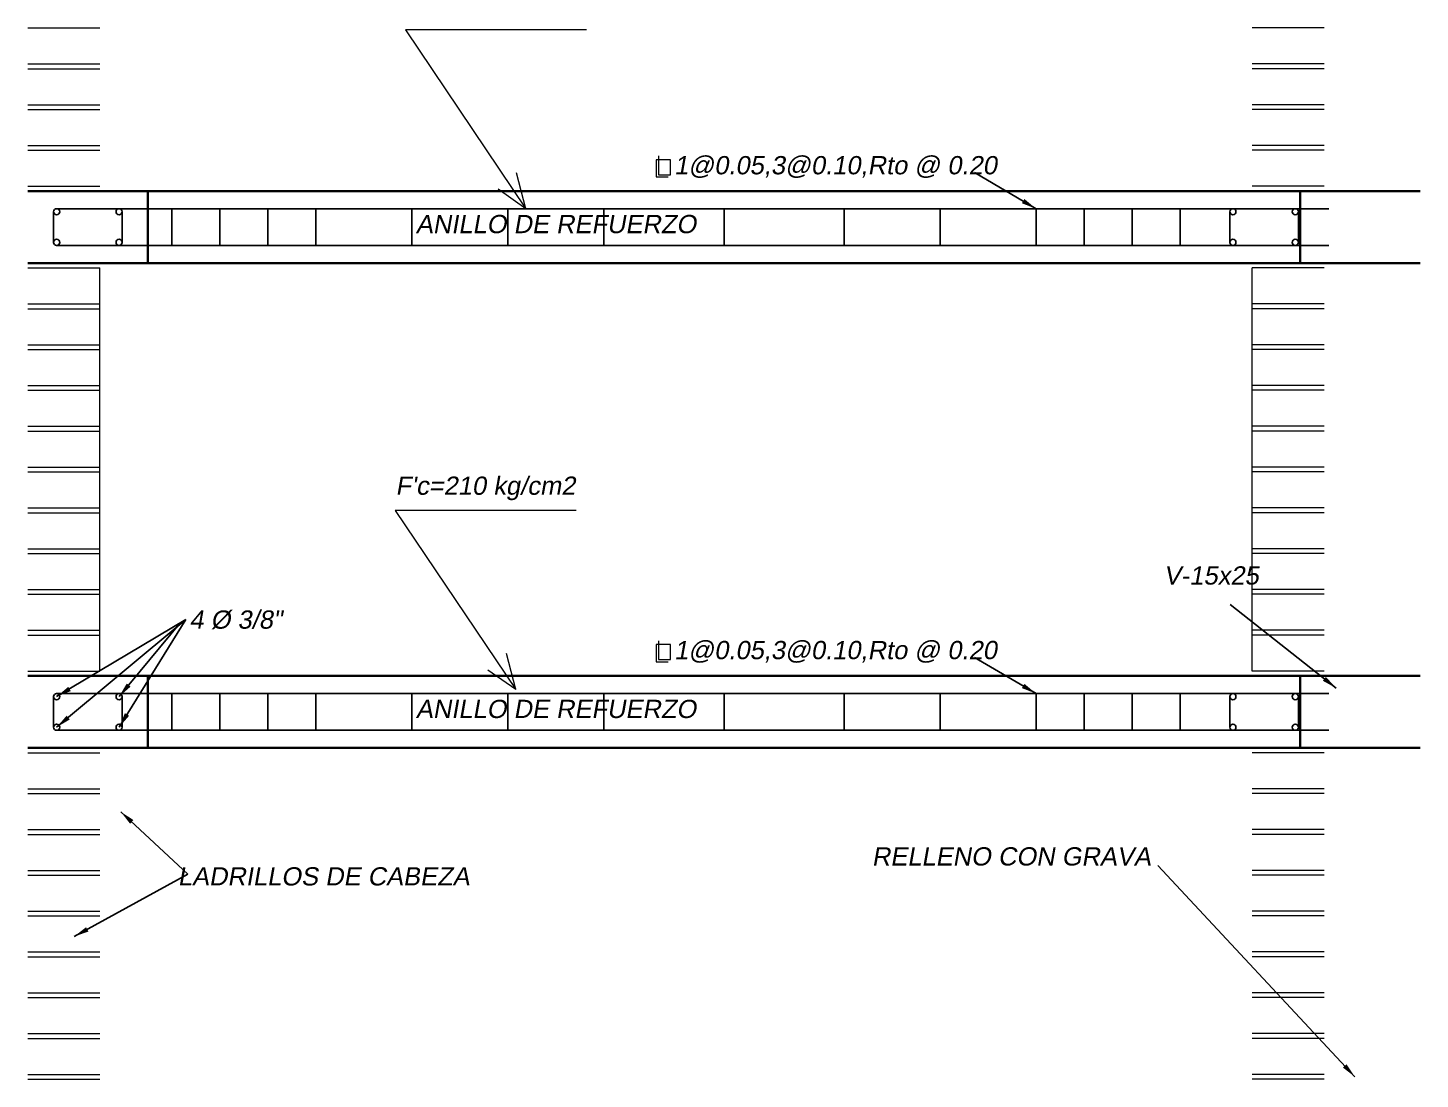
# Model space of a CAD drawing. Header units: metres. Extents: x 4293 to 4528, y 2596 to 2639.
# Drawn here: x 4388.798 to 4391.698, y 2635.761 to 2637.951 of the extents above; entities that cross this region are included whole.
import ezdxf
from ezdxf.enums import TextEntityAlignment as Align

# ---------------------------------------------------------------- set-up
doc = ezdxf.new("R2010")
doc.units = ezdxf.units.M
for name, color, linetype, lineweight in [('a. acero', 150, 'Continuous', 25), ('a. Ladrillos', 24, 'Continuous', 15), ('A.Texto', 180, 'Continuous', 5), ('cimiento', 6, 'Continuous', 30)]:
    doc.layers.add(name, color=color, linetype=linetype, lineweight=lineweight)
doc.styles.add('ARIAL', font='arial.ttf', dxfattribs={"oblique": 10})
doc.dimstyles.new('Esc 1-25', dxfattribs={"dimscale": 0.25, "dimtxt": 0.15, "dimasz": 0.125, "dimexe": 0.1, "dimexo": 0.1, "dimgap": 0.15, "dimtad": 2, "dimtih": 1, "dimtoh": 1, "dimzin": 4, "dimdsep": 46, "dimtxsty": 'ARIAL', "dimblk": 'ARCHTICK', "dimcen": 0.5, "dimdle": 0.1, "dimadec": 0, "dimazin": 0, "dimtfac": 1, "dimtofl": 0, "dimtmove": 2, "dimatfit": 3, "dimfxl": 1, "dimtolj": 1, "dimtzin": 0, "dimarcsym": 1})

# ---------------------------------------------------------------- blocks, each defined once
blk = doc.blocks.new('_ArchTick')
at = {"color": 0, "linetype": 'ByBlock', "const_width": 0.15}
blk.add_lwpolyline([(-0.5, -0.5), (0.5, 0.5)], dxfattribs=at)

msp = doc.modelspace()

# ---------------------------------------------------------------- linework, layer by layer
at = {"layer": 'a. acero'}
for p, q in [((4388.8517, 2637.5683), (4388.8517, 2637.5046)), ((4388.8581, 2637.5746), (4388.9881, 2637.5746)), ((4388.9944, 2637.5683), (4388.9944, 2637.5046)), ((4389.0981, 2637.4983), (4389.0981, 2637.5746)), ((4389.0981, 2637.4983), (4389.0981, 2637.5746)), ((4389.1981, 2637.4983), (4389.1981, 2637.5746)), ((4389.2981, 2637.4983), (4389.2981, 2637.5746)), ((4389.3981, 2637.4983), (4389.3981, 2637.5746)), ((4389.5981, 2637.4983), (4389.5981, 2637.5746)), ((4389.7981, 2637.5746), (4389.7981, 2637.4983)), ((4389.9981, 2637.5746), (4389.9981, 2637.4983)), ((4390.2481, 2637.4983), (4390.2481, 2637.5746)), ((4390.4981, 2637.4983), (4390.4981, 2637.5746)), ((4390.6981, 2637.4983), (4390.6981, 2637.5746)), ((4390.8981, 2637.5746), (4390.8981, 2637.4983)), ((4390.8981, 2637.5746), (4390.8981, 2637.4983)), ((4390.9981, 2637.5746), (4390.9981, 2637.4983)), ((4391.0981, 2637.5746), (4391.0981, 2637.4983)), ((4391.1981, 2637.5746), (4391.1981, 2637.4983)), ((4391.1981, 2637.5746), (4391.1981, 2637.4983)), ((4391.3017, 2637.5683), (4391.3017, 2637.5046)), ((4391.3081, 2637.5746), (4391.4381, 2637.5746)), ((4391.4444, 2637.5683), (4391.4444, 2637.5046)), ((4388.9881, 2637.4983), (4388.8581, 2637.4983)), ((4391.4381, 2637.4983), (4391.3081, 2637.4983)), ((4388.8581, 2636.5646), (4388.9881, 2636.5646)), ((4389.0981, 2636.4883), (4389.0981, 2636.5646)), ((4389.0981, 2636.4883), (4389.0981, 2636.5646)), ((4389.1981, 2636.4883), (4389.1981, 2636.5646)), ((4389.2981, 2636.4883), (4389.2981, 2636.5646)), ((4389.3981, 2636.4883), (4389.3981, 2636.5646)), ((4389.5981, 2636.4883), (4389.5981, 2636.5646)), ((4389.7981, 2636.5646), (4389.7981, 2636.4883)), ((4389.9981, 2636.5646), (4389.9981, 2636.4883)), ((4390.2481, 2636.4883), (4390.2481, 2636.5646)), ((4390.4981, 2636.4883), (4390.4981, 2636.5646)), ((4390.6981, 2636.4883), (4390.6981, 2636.5646)), ((4390.8981, 2636.5646), (4390.8981, 2636.4883)), ((4390.8981, 2636.5646), (4390.8981, 2636.4883)), ((4390.9981, 2636.5646), (4390.9981, 2636.4883)), ((4391.0981, 2636.5646), (4391.0981, 2636.4883)), ((4391.1981, 2636.5646), (4391.1981, 2636.4883)), ((4391.1981, 2636.5646), (4391.1981, 2636.4883)), ((4391.3081, 2636.5646), (4391.4381, 2636.5646)), ((4388.8517, 2636.5583), (4388.8517, 2636.4946)), ((4388.9944, 2636.5583), (4388.9944, 2636.4946)), ((4391.3017, 2636.5583), (4391.3017, 2636.4946)), ((4391.4444, 2636.5583), (4391.4444, 2636.4946)), ((4388.9881, 2636.4883), (4388.8581, 2636.4883)), ((4391.4381, 2636.4883), (4391.3081, 2636.4883))]:
    msp.add_line(p, q, dxfattribs=at)
for points in [[(4388.9881, 2637.5746), (4391.5081, 2637.5746)], [(4388.9881, 2637.4983), (4391.5081, 2637.4983)], [(4388.9881, 2636.5646), (4391.5081, 2636.5646)], [(4388.9883, 2636.4883), (4391.5081, 2636.4883)]]:
    msp.add_lwpolyline(points, dxfattribs=at)
for centre in [(4388.8581, 2637.5683), (4388.9881, 2637.5683), (4391.3081, 2637.5683), (4391.4381, 2637.5683), (4388.8581, 2637.5046), (4388.9881, 2637.5046), (4391.3081, 2637.5046), (4391.4381, 2637.5046), (4388.8581, 2636.5583), (4388.9881, 2636.5583), (4391.3081, 2636.5583), (4391.4381, 2636.5583), (4388.8581, 2636.4946), (4388.9881, 2636.4946), (4391.3081, 2636.4946), (4391.4381, 2636.4946)]:
    msp.add_circle(centre, 0.00635, dxfattribs=at)
at = {"layer": 'a. Ladrillos'}
for p, q in [((4388.7981, 2637.9514), (4388.9481, 2637.9514)), ((4391.4981, 2637.9514), (4391.3481, 2637.9514)), ((4388.7981, 2637.8764), (4388.9481, 2637.8764)), ((4391.4981, 2637.8764), (4391.3481, 2637.8764)), ((4388.7981, 2637.8664), (4388.9481, 2637.8664)), ((4391.4981, 2637.8664), (4391.3481, 2637.8664)), ((4388.7981, 2637.7914), (4388.9481, 2637.7914)), ((4391.4981, 2637.7914), (4391.3481, 2637.7914)), ((4388.7981, 2637.7814), (4388.9481, 2637.7814)), ((4391.4981, 2637.7814), (4391.3481, 2637.7814)), ((4388.7981, 2637.7064), (4388.9481, 2637.7064)), ((4388.7981, 2637.6964), (4388.9481, 2637.6964)), ((4391.4981, 2637.7064), (4391.3481, 2637.7064)), ((4391.4981, 2637.6964), (4391.3481, 2637.6964)), ((4388.7981, 2637.6214), (4388.9481, 2637.6214)), ((4391.4981, 2637.6214), (4391.3481, 2637.6214)), ((4388.7981, 2637.4514), (4388.9481, 2637.4514)), ((4388.9481, 2636.6114), (4388.9481, 2637.4514)), ((4391.3481, 2636.6114), (4391.3481, 2637.4514)), ((4391.4981, 2637.4514), (4391.3481, 2637.4514)), ((4388.7981, 2637.3764), (4388.9481, 2637.3764)), ((4391.4981, 2637.3764), (4391.3481, 2637.3764)), ((4388.7981, 2637.3664), (4388.9481, 2637.3664)), ((4391.4981, 2637.3664), (4391.3481, 2637.3664)), ((4388.7981, 2637.2914), (4388.9481, 2637.2914)), ((4391.4981, 2637.2914), (4391.3481, 2637.2914)), ((4388.7981, 2637.2814), (4388.9481, 2637.2814)), ((4391.4981, 2637.2814), (4391.3481, 2637.2814)), ((4388.7981, 2637.2064), (4388.9481, 2637.2064)), ((4391.4981, 2637.2064), (4391.3481, 2637.2064)), ((4388.7981, 2637.1964), (4388.9481, 2637.1964)), ((4391.4981, 2637.1964), (4391.3481, 2637.1964)), ((4388.7981, 2637.1214), (4388.9481, 2637.1214)), ((4391.4981, 2637.1214), (4391.3481, 2637.1214)), ((4388.7981, 2637.1114), (4388.9481, 2637.1114)), ((4391.4981, 2637.1114), (4391.3481, 2637.1114)), ((4388.7981, 2637.0364), (4388.9481, 2637.0364)), ((4391.4981, 2637.0364), (4391.3481, 2637.0364)), ((4388.7981, 2637.0264), (4388.9481, 2637.0264)), ((4391.4981, 2637.0264), (4391.3481, 2637.0264)), ((4388.7981, 2636.9514), (4388.9481, 2636.9514)), ((4388.7981, 2636.9414), (4388.9481, 2636.9414)), ((4391.4981, 2636.9514), (4391.3481, 2636.9514)), ((4391.4981, 2636.9414), (4391.3481, 2636.9414)), ((4388.7981, 2636.8664), (4388.9481, 2636.8664)), ((4388.7981, 2636.8564), (4388.9481, 2636.8564)), ((4391.4981, 2636.8664), (4391.3481, 2636.8664)), ((4391.4981, 2636.8564), (4391.3481, 2636.8564)), ((4388.7981, 2636.7814), (4388.9481, 2636.7814)), ((4388.7981, 2636.7714), (4388.9481, 2636.7714)), ((4391.4981, 2636.7814), (4391.3481, 2636.7814)), ((4391.4981, 2636.7714), (4391.3481, 2636.7714)), ((4388.7981, 2636.6964), (4388.9481, 2636.6964)), ((4388.7981, 2636.6864), (4388.9481, 2636.6864)), ((4391.4981, 2636.6964), (4391.3481, 2636.6964)), ((4391.4981, 2636.6864), (4391.3481, 2636.6864)), ((4388.7981, 2636.6114), (4388.9481, 2636.6114)), ((4391.4981, 2636.6114), (4391.3481, 2636.6114)), ((4388.7981, 2636.4414), (4388.9481, 2636.4414)), ((4391.4981, 2636.4414), (4391.3481, 2636.4414)), ((4388.7981, 2636.3664), (4388.9481, 2636.3664)), ((4391.4981, 2636.3664), (4391.3481, 2636.3664)), ((4388.7981, 2636.3564), (4388.9481, 2636.3564)), ((4391.4981, 2636.3564), (4391.3481, 2636.3564)), ((4388.7981, 2636.2814), (4388.9481, 2636.2814)), ((4391.4981, 2636.2814), (4391.3481, 2636.2814)), ((4388.7981, 2636.2714), (4388.9481, 2636.2714)), ((4391.4981, 2636.2714), (4391.3481, 2636.2714)), ((4388.7981, 2636.1964), (4388.9481, 2636.1964)), ((4391.4981, 2636.1964), (4391.3481, 2636.1964)), ((4388.7981, 2636.1864), (4388.9481, 2636.1864)), ((4391.4981, 2636.1864), (4391.3481, 2636.1864)), ((4388.7981, 2636.1114), (4388.9481, 2636.1114)), ((4388.7981, 2636.1014), (4388.9481, 2636.1014)), ((4391.4981, 2636.1114), (4391.3481, 2636.1114)), ((4391.4981, 2636.1014), (4391.3481, 2636.1014)), ((4391.4496, 2636.1014), (4391.4481, 2636.1014)), ((4388.7981, 2636.0264), (4388.9481, 2636.0264)), ((4388.7981, 2636.0164), (4388.9481, 2636.0164)), ((4391.4981, 2636.0264), (4391.3481, 2636.0264)), ((4391.4981, 2636.0164), (4391.3481, 2636.0164)), ((4388.7981, 2635.9414), (4388.9481, 2635.9414)), ((4388.7981, 2635.9314), (4388.9481, 2635.9314)), ((4391.4981, 2635.9414), (4391.3481, 2635.9414)), ((4391.4981, 2635.9314), (4391.3481, 2635.9314)), ((4388.7981, 2635.8564), (4388.9481, 2635.8564)), ((4388.7981, 2635.8464), (4388.9481, 2635.8464)), ((4391.4981, 2635.8564), (4391.3481, 2635.8564)), ((4391.4981, 2635.8464), (4391.3481, 2635.8464)), ((4388.7981, 2635.7714), (4388.9481, 2635.7714)), ((4388.7981, 2635.7614), (4388.9481, 2635.7614)), ((4391.4981, 2635.7714), (4391.3481, 2635.7714)), ((4391.4981, 2635.7614), (4391.3481, 2635.7614))]:
    msp.add_line(p, q, dxfattribs=at)
at = {"layer": 'A.Texto'}
for p, q in [((4390.1364, 2637.6766), (4390.1068, 2637.6766)), ((4390.1068, 2637.6766), (4390.1068, 2637.6411)), ((4390.1114, 2637.6846), (4390.1114, 2637.6453)), ((4390.1364, 2637.6453), (4390.1364, 2637.6766)), ((4390.1068, 2637.6411), (4390.1318, 2637.6411)), ((4390.1114, 2637.6453), (4390.1364, 2637.6453)), ((4390.1364, 2636.6666), (4390.1068, 2636.6666)), ((4390.1068, 2636.6666), (4390.1068, 2636.6311)), ((4390.1114, 2636.6746), (4390.1114, 2636.6353)), ((4390.1364, 2636.6353), (4390.1364, 2636.6666)), ((4390.1068, 2636.6311), (4390.1318, 2636.6311)), ((4390.1114, 2636.6353), (4390.1364, 2636.6353))]:
    msp.add_line(p, q, dxfattribs=at)
at = {"layer": 'A.Texto', "ltscale": 0.005}
for points in [[(4389.9616, 2637.9474), (4389.5846, 2637.9474), (4389.8354, 2637.5746)], [(4389.8354, 2637.5746), (4389.8159, 2637.6497)], [(4389.8354, 2637.5746), (4389.7775, 2637.6153)], [(4389.9405, 2636.9457), (4389.5635, 2636.9457), (4389.8143, 2636.573)], [(4389.8143, 2636.573), (4389.7948, 2636.6481)], [(4389.8143, 2636.573), (4389.7564, 2636.6136)]]:
    msp.add_lwpolyline(points, dxfattribs=at)
at = {"layer": 'cimiento'}
for p, q in [((4389.0481, 2637.6114), (4391.4481, 2637.6114)), ((4391.4481, 2637.4614), (4389.0481, 2637.4614)), ((4389.0481, 2636.6014), (4391.4481, 2636.6014)), ((4391.4481, 2636.4514), (4389.0481, 2636.4514))]:
    msp.add_line(p, q, dxfattribs=at)
for points in [[(4388.7981, 2637.6114), (4389.0481, 2637.6114), (4389.0481, 2637.4614), (4388.7981, 2637.4614)], [(4391.6981, 2637.6114), (4391.4481, 2637.6114), (4391.4481, 2637.4614), (4391.6981, 2637.4614)], [(4388.7981, 2636.4514), (4389.0481, 2636.4514), (4389.0481, 2636.6014), (4388.7981, 2636.6014)], [(4391.6981, 2636.4514), (4391.4481, 2636.4514), (4391.4481, 2636.6014), (4391.6981, 2636.6014)]]:
    msp.add_lwpolyline(points, dxfattribs=at)

# ---------------------------------------------------------------- texts
at = {"layer": 'A.Texto', "ltscale": 0.005, "style": 'ARIAL', "oblique": 10}
for s, p in [('1@0.05,3@0.10,Rto @ 0.20', (4390.4803, 2637.6653)), ('ANILLO DE REFUERZO', (4389.8981, 2637.5427)), ('V-15x25', (4391.2629, 2636.8107)), ('4 %%C 3/8"', (4389.2309, 2636.7188)), ('1@0.05,3@0.10,Rto @ 0.20', (4390.4803, 2636.6553)), ('ANILLO DE REFUERZO', (4389.8981, 2636.5327)), ('RELLENO CON GRAVA ', (4390.8539, 2636.2255)), ('LADRILLOS DE CABEZA', (4389.4142, 2636.1839))]:
    msp.add_text(s, height=0.038, dxfattribs=at).set_placement(p, align=Align.MIDDLE_CENTER)
msp.add_text("F'c=210 kg/cm2", height=0.038, dxfattribs=at).set_placement((4389.5638, 2636.9787))

# ---------------------------------------------------------------- leaders
at = {"layer": 'A.Texto', "ltscale": 0.005}
for points in [[(4390.8981, 2637.5746), (4390.7701, 2637.6501)], [(4391.5232, 2636.576), (4391.3021, 2636.75)], [(4388.8581, 2636.4946), (4389.1273, 2636.7188)], [(4388.8581, 2636.5583), (4389.1273, 2636.7188)], [(4388.9881, 2636.4945), (4389.1273, 2636.7188)], [(4388.9881, 2636.5583), (4389.1161, 2636.7125)], [(4390.8981, 2636.5646), (4390.7701, 2636.6401)], [(4388.9916, 2636.3186), (4389.1316, 2636.1885)], [(4388.8945, 2636.0585), (4389.1316, 2636.1885)], [(4391.5623, 2635.7662), (4391.1514, 2636.2067)]]:
    msp.add_leader(points, dimstyle='Esc 1-25', override={"dimgap": 0.15, "dimtad": 0}, dxfattribs=at)

doc.saveas('drawing.dxf')
